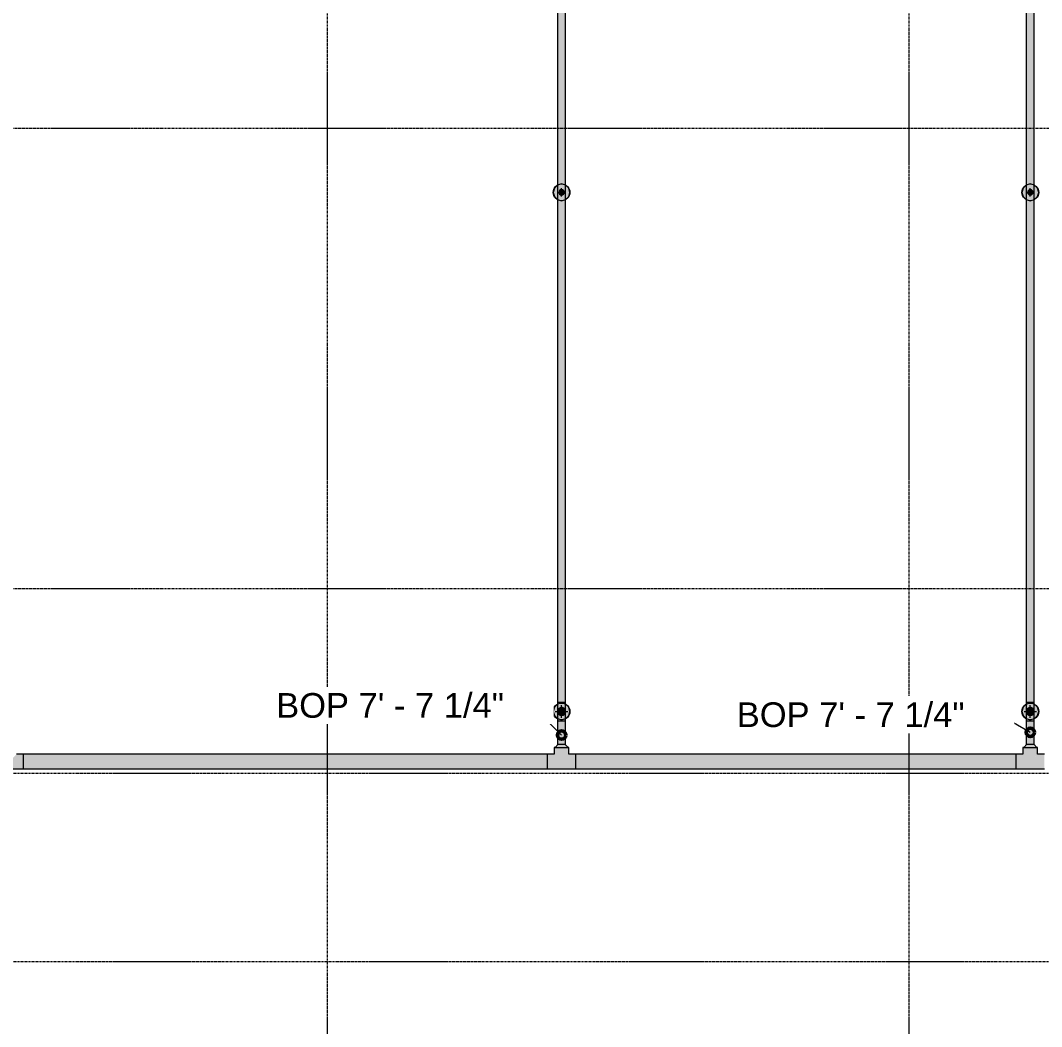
# Model space of a CAD drawing. Header units: inches. Extents: x -3679 to 241, y -496 to 1784.
# Drawn here: x -2653.3 to -2409.3, y -15.5 to 224.8 of the extents above; entities that cross this region are included whole.
import ezdxf

# ---------------------------------------------------------------- set-up
doc = ezdxf.new("R2010")
doc.units = ezdxf.units.IN
doc.header["$MEASUREMENT"] = 0
doc.linetypes.add('Grid Line', pattern=[0.875, 0.5, -0.125, 0.125, -0.125])
for name, color, linetype, lineweight in [('A-ANNO-NOTE', 250, 'Continuous', 9), ('G-ANNO-DIMS', 251, 'Continuous', 9), ('P-PIPE', 1, 'Continuous', 9), ('P-PIPE-CNTR', 1, 'Continuous', 9), ('S-GRID', 8, 'Continuous', 9)]:
    doc.layers.add(name, color=color, linetype=linetype, lineweight=lineweight)
doc.styles.add('Arial_1', font='arial.ttf', dxfattribs={"height": 5.901198})

msp = doc.modelspace()

# ---------------------------------------------------------------- hatches: boundary and pattern name
at = {"layer": 'A-ANNO-NOTE'}
for points in [[(-2524, 181.74), (-2523, 182.01), (-2522.27, 182.74), (-2522, 183.74), (-2522.27, 184.74), (-2523, 185.47), (-2524, 185.74), (-2525, 185.47), (-2525.73, 184.74), (-2526, 183.74), (-2525.73, 182.74), (-2525, 182.01)], [(-2412, 181.74), (-2411, 182.01), (-2410.27, 182.74), (-2410, 183.74), (-2410.27, 184.74), (-2411, 185.47), (-2412, 185.74), (-2413, 185.47), (-2413.73, 184.74), (-2414, 183.74), (-2413.73, 182.74), (-2413, 182.01)], [(-2524, 57.74), (-2523, 58.01), (-2522.27, 58.74), (-2522, 59.74), (-2522.27, 60.74), (-2523, 61.47), (-2524, 61.74), (-2525, 61.47), (-2525.73, 60.74), (-2526, 59.74), (-2525.73, 58.74), (-2525, 58.01)], [(-2412, 57.74), (-2411, 58.01), (-2410.27, 58.74), (-2410, 59.74), (-2410.27, 60.74), (-2411, 61.47), (-2412, 61.74), (-2413, 61.47), (-2413.73, 60.74), (-2414, 59.74), (-2413.73, 58.74), (-2413, 58.01)]]:
    msp.add_hatch(color=256, dxfattribs=at).paths.add_polyline_path(points, flags=0)
h = msp.add_hatch(color=256, dxfattribs=at)
edge = h.paths.add_edge_path(flags=0)
edge.add_arc((-2524, 183.74), 2, 0, 360)
h = msp.add_hatch(color=256, dxfattribs=at)
edge = h.paths.add_edge_path(flags=0)
edge.add_arc((-2412, 183.74), 2, 0, 360)
h = msp.add_hatch(color=256, dxfattribs=at)
edge = h.paths.add_edge_path(flags=0)
edge.add_arc((-2524, 59.74), 2, 0, 360)
h = msp.add_hatch(color=256, dxfattribs=at)
edge = h.paths.add_edge_path(flags=0)
edge.add_arc((-2412, 59.74), 2, 0, 360)
at = {"layer": 'P-PIPE'}
for points in [[(-2524, 61.98), (-2524, 183.09), (-2524.17, 183.11), (-2524.36, 183.2), (-2524.48, 183.29), (-2524.57, 183.42), (-2524.64, 183.57), (-2524.66, 183.74), (-2524.64, 183.91), (-2524.57, 184.07), (-2524.46, 184.21), (-2524.33, 184.31), (-2524.12, 184.38), (-2524, 184.4), (-2524, 297.5), (-2524.95, 297.5), (-2524.95, 61.99), (-2524.47, 61.98), (-2524.25, 61.98)], [(-2524, 61.98), (-2523.05, 61.99), (-2523.05, 297.5), (-2523.53, 297.5), (-2524, 297.5), (-2524, 184.4), (-2523.83, 184.38), (-2523.64, 184.28), (-2523.53, 184.19), (-2523.42, 184.05), (-2523.36, 183.91), (-2523.34, 183.74), (-2523.36, 183.57), (-2523.43, 183.41), (-2523.54, 183.28), (-2523.67, 183.17), (-2523.87, 183.1), (-2524, 183.09), (-2524, 62.62)], [(-2412, 61.98), (-2412, 183.09), (-2412.17, 183.11), (-2412.36, 183.2), (-2412.48, 183.29), (-2412.57, 183.42), (-2412.64, 183.57), (-2412.66, 183.74), (-2412.64, 183.91), (-2412.57, 184.07), (-2412.46, 184.21), (-2412.33, 184.31), (-2412.12, 184.38), (-2412, 184.4), (-2412, 297.5), (-2412.95, 297.5), (-2412.95, 61.99), (-2412.47, 61.98), (-2412.25, 61.98)], [(-2412, 61.98), (-2411.05, 61.99), (-2411.05, 297.5), (-2411.53, 297.5), (-2412, 297.5), (-2412, 184.4), (-2411.83, 184.38), (-2411.64, 184.28), (-2411.53, 184.19), (-2411.42, 184.05), (-2411.36, 183.91), (-2411.34, 183.74), (-2411.36, 183.57), (-2411.43, 183.41), (-2411.54, 183.28), (-2411.67, 183.17), (-2411.87, 183.1), (-2412, 183.09), (-2412, 62.62)], [(-2524, 183.09), (-2523.83, 183.11), (-2523.67, 183.17), (-2523.54, 183.28), (-2523.43, 183.41), (-2523.36, 183.57), (-2523.34, 183.74), (-2523.36, 183.91), (-2523.43, 184.07), (-2523.54, 184.21), (-2523.67, 184.31), (-2523.83, 184.38), (-2524, 184.4), (-2524.17, 184.38), (-2524.33, 184.31), (-2524.46, 184.21), (-2524.57, 184.07), (-2524.64, 183.91), (-2524.66, 183.74), (-2524.64, 183.57), (-2524.57, 183.41), (-2524.46, 183.28), (-2524.33, 183.17), (-2524.17, 183.11)], [(-2412, 183.09), (-2411.83, 183.11), (-2411.67, 183.17), (-2411.54, 183.28), (-2411.43, 183.41), (-2411.36, 183.57), (-2411.34, 183.74), (-2411.36, 183.91), (-2411.43, 184.07), (-2411.54, 184.21), (-2411.67, 184.31), (-2411.83, 184.38), (-2412, 184.4), (-2412.17, 184.38), (-2412.33, 184.31), (-2412.46, 184.21), (-2412.57, 184.07), (-2412.64, 183.91), (-2412.66, 183.74), (-2412.64, 183.57), (-2412.57, 183.41), (-2412.46, 183.28), (-2412.33, 183.17), (-2412.17, 183.11)], [(-2524, 58.79), (-2523.75, 58.83), (-2523.53, 58.92), (-2523.33, 59.07), (-2523.18, 59.27), (-2523.08, 59.5), (-2523.05, 59.74), (-2523.08, 59.99), (-2523.18, 60.22), (-2523.33, 60.41), (-2523.53, 60.57), (-2523.75, 60.66), (-2524, 60.69), (-2524.25, 60.66), (-2524.48, 60.57), (-2524.67, 60.41), (-2524.82, 60.22), (-2524.92, 59.99), (-2524.95, 59.74), (-2524.92, 59.5), (-2524.82, 59.27), (-2524.67, 59.07), (-2524.48, 58.92), (-2524.25, 58.83)], [(-2412, 58.79), (-2411.75, 58.83), (-2411.53, 58.92), (-2411.33, 59.07), (-2411.18, 59.27), (-2411.08, 59.5), (-2411.05, 59.74), (-2411.08, 59.99), (-2411.18, 60.22), (-2411.33, 60.41), (-2411.53, 60.57), (-2411.75, 60.66), (-2412, 60.69), (-2412.25, 60.66), (-2412.48, 60.57), (-2412.67, 60.41), (-2412.82, 60.22), (-2412.92, 59.99), (-2412.95, 59.74), (-2412.92, 59.5), (-2412.82, 59.27), (-2412.67, 59.07), (-2412.48, 58.92), (-2412.25, 58.83)], [(-2524, 51.91), (-2524, 57.5), (-2524.95, 57.5), (-2524.95, 51.91), (-2524.48, 51.91), (-2524.25, 51.91)], [(-2524, 51.91), (-2523.05, 51.91), (-2523.05, 57.5), (-2523.53, 57.5), (-2524, 57.5), (-2524, 52.02)], [(-2412, 51.91), (-2412, 57.5), (-2412.95, 57.5), (-2412.95, 51.91), (-2412.48, 51.91), (-2412.25, 51.91)], [(-2412, 51.91), (-2411.05, 51.91), (-2411.05, 57.5), (-2411.53, 57.5), (-2412, 57.5), (-2412, 52.02)], [(-2524, 51.12), (-2522.44, 51.13), (-2523.19, 51.91), (-2524.82, 51.9), (-2525.56, 51.13), (-2524.25, 51.12), (-2524, 51.12)], [(-2412, 51.12), (-2410.44, 51.13), (-2411.19, 51.91), (-2412.82, 51.9), (-2413.56, 51.13), (-2412.25, 51.12), (-2412, 51.12)], [(-2653.41, 45.99), (-2652.61, 45.99), (-2652.61, 46.86), (-2652.61, 49.49), (-2654.25, 49.49), (-2654.76, 48.97), (-2656, 47.74), (-2657.75, 49.49), (-2659.39, 49.49), (-2659.38, 48.19), (-2659.38, 45.99)], [(-2652.61, 47.74), (-2527.38, 47.74), (-2527.39, 49.49), (-2652.61, 49.49), (-2652.61, 48.19), (-2652.61, 47.74)], [(-2524, 47.74), (-2522.25, 49.49), (-2522.25, 51.13), (-2522.87, 51.12), (-2525.7, 51.13), (-2525.75, 51.13), (-2525.75, 49.49), (-2524.58, 48.32), (-2524.29, 48.03)], [(-2520.61, 47.74), (-2415.38, 47.74), (-2415.39, 49.49), (-2520.61, 49.49), (-2520.61, 48.19), (-2520.61, 47.74)], [(-2415.39, 45.99), (-2408.61, 45.99), (-2408.61, 46.86), (-2408.61, 49.49), (-2410.25, 49.49), (-2410.76, 48.97), (-2412, 47.74), (-2413.75, 49.49), (-2415.39, 49.49), (-2415.38, 48.19), (-2415.39, 46.02)], [(-2412, 47.74), (-2410.25, 49.49), (-2410.25, 51.13), (-2410.87, 51.12), (-2413.7, 51.13), (-2413.75, 51.13), (-2413.75, 49.49), (-2412.58, 48.32), (-2412.29, 48.03)], [(-2527.39, 45.99), (-2527.38, 46.87), (-2527.38, 47.74), (-2652.61, 47.74), (-2652.61, 45.99), (-2543.94, 45.99)]]:
    msp.add_hatch(color=256, dxfattribs=at).paths.add_polyline_path(points, flags=0)
h = msp.add_hatch(color=256, dxfattribs=at)
h.paths.add_polyline_path([(-2524.95, 59.74), (-2524.92, 59.99), (-2524.79, 60.28), (-2524.65, 60.43), (-2524.44, 60.58), (-2524.24, 60.66), (-2524, 60.69), (-2524, 61.98), (-2524.95, 61.99), (-2524.95, 59.75)], flags=0)
h.paths.add_polyline_path([(-2524, 57.5), (-2524, 58.79), (-2524.25, 58.83), (-2524.48, 58.92), (-2524.67, 59.07), (-2524.84, 59.31), (-2524.88, 59.38), (-2524.93, 59.56), (-2524.95, 59.74), (-2524.95, 57.5), (-2524.48, 57.5), (-2524.25, 57.5)], flags=0)
h = msp.add_hatch(color=256, dxfattribs=at)
h.paths.add_polyline_path([(-2523.05, 59.74), (-2523.05, 61.99), (-2523.53, 61.98), (-2524, 61.98), (-2523.99, 60.69), (-2523.75, 60.66), (-2523.52, 60.57), (-2523.33, 60.41), (-2523.16, 60.18), (-2523.12, 60.1), (-2523.07, 59.93), (-2523.05, 59.75)], flags=0)
h.paths.add_polyline_path([(-2524, 57.5), (-2523.05, 57.5), (-2523.05, 59.74), (-2523.08, 59.5), (-2523.21, 59.21), (-2523.35, 59.05), (-2523.54, 58.91), (-2523.75, 58.82), (-2524, 58.79), (-2524, 58.68)], flags=0)
h = msp.add_hatch(color=256, dxfattribs=at)
h.paths.add_polyline_path([(-2412.95, 59.74), (-2412.92, 59.99), (-2412.79, 60.28), (-2412.65, 60.43), (-2412.44, 60.58), (-2412.24, 60.66), (-2412, 60.69), (-2412, 61.98), (-2412.95, 61.99), (-2412.95, 59.75)], flags=0)
h.paths.add_polyline_path([(-2412, 57.5), (-2412, 58.79), (-2412.25, 58.83), (-2412.48, 58.92), (-2412.67, 59.07), (-2412.84, 59.31), (-2412.88, 59.38), (-2412.93, 59.56), (-2412.95, 59.74), (-2412.95, 57.5), (-2412.48, 57.5), (-2412.25, 57.5)], flags=0)
h = msp.add_hatch(color=256, dxfattribs=at)
h.paths.add_polyline_path([(-2411.05, 59.74), (-2411.05, 61.99), (-2411.53, 61.98), (-2412, 61.98), (-2411.99, 60.69), (-2411.75, 60.66), (-2411.52, 60.57), (-2411.33, 60.41), (-2411.16, 60.18), (-2411.12, 60.1), (-2411.07, 59.93), (-2411.05, 59.75)], flags=0)
h.paths.add_polyline_path([(-2412, 57.5), (-2411.05, 57.5), (-2411.05, 59.74), (-2411.08, 59.5), (-2411.21, 59.21), (-2411.35, 59.05), (-2411.54, 58.91), (-2411.75, 58.82), (-2412, 58.79), (-2412, 58.68)], flags=0)
h = msp.add_hatch(color=256, dxfattribs=at)
h.paths.add_polyline_path([(-2524, 58.79), (-2523.75, 58.83), (-2523.52, 58.92), (-2523.33, 59.07), (-2523.18, 59.27), (-2523.08, 59.5), (-2523.05, 59.75), (-2523.08, 59.99), (-2523.18, 60.22), (-2523.33, 60.42), (-2523.53, 60.57), (-2523.76, 60.66), (-2524.01, 60.69), (-2524.25, 60.66), (-2524.48, 60.56), (-2524.67, 60.41), (-2524.83, 60.21), (-2524.92, 59.98), (-2524.95, 59.74), (-2524.92, 59.49), (-2524.82, 59.27), (-2524.67, 59.07), (-2524.47, 58.92), (-2524.25, 58.82), (-2524, 58.79)], flags=0)
h.paths.add_polyline_path([(-2524, 58.79), (-2524.25, 58.83), (-2524.48, 58.92), (-2524.67, 59.08), (-2524.82, 59.27), (-2524.92, 59.5), (-2524.95, 59.74), (-2524.91, 60), (-2524.82, 60.22), (-2524.66, 60.42), (-2524.48, 60.57), (-2524.24, 60.66), (-2524, 60.69), (-2523.75, 60.66), (-2523.53, 60.57), (-2523.32, 60.41), (-2523.18, 60.22), (-2523.08, 59.99), (-2523.05, 59.74), (-2523.08, 59.5), (-2523.18, 59.27), (-2523.33, 59.07), (-2523.53, 58.92), (-2523.75, 58.83)], flags=0)
h = msp.add_hatch(color=256, dxfattribs=at)
h.paths.add_polyline_path([(-2412, 58.79), (-2411.75, 58.83), (-2411.52, 58.92), (-2411.33, 59.07), (-2411.18, 59.27), (-2411.08, 59.5), (-2411.05, 59.75), (-2411.08, 59.99), (-2411.18, 60.22), (-2411.33, 60.42), (-2411.53, 60.57), (-2411.76, 60.66), (-2412.01, 60.69), (-2412.25, 60.66), (-2412.48, 60.56), (-2412.67, 60.41), (-2412.83, 60.21), (-2412.92, 59.98), (-2412.95, 59.74), (-2412.92, 59.49), (-2412.82, 59.27), (-2412.67, 59.07), (-2412.47, 58.92), (-2412.25, 58.82), (-2412, 58.79)], flags=0)
h.paths.add_polyline_path([(-2412, 58.79), (-2412.25, 58.83), (-2412.48, 58.92), (-2412.67, 59.08), (-2412.82, 59.27), (-2412.92, 59.5), (-2412.95, 59.74), (-2412.91, 60), (-2412.82, 60.22), (-2412.66, 60.42), (-2412.48, 60.57), (-2412.24, 60.66), (-2412, 60.69), (-2411.75, 60.66), (-2411.53, 60.57), (-2411.32, 60.41), (-2411.18, 60.22), (-2411.08, 59.99), (-2411.05, 59.74), (-2411.08, 59.5), (-2411.18, 59.27), (-2411.33, 59.07), (-2411.53, 58.92), (-2411.75, 58.83)], flags=0)
h = msp.add_hatch(color=256, dxfattribs=at)
h.paths.add_polyline_path([(-2527.38, 48.79), (-2527.38, 48.79), (-2527.38, 48.79)], flags=0)
h.paths.add_polyline_path([(-2527.39, 45.99), (-2520.61, 45.99), (-2520.61, 46.86), (-2520.61, 49.49), (-2522.25, 49.49), (-2522.76, 48.97), (-2524, 47.74), (-2525.75, 49.49), (-2527.39, 49.49), (-2527.38, 48.19), (-2527.39, 45.99)], flags=0)
h = msp.add_hatch(color=256, dxfattribs=at)
h.paths.add_polyline_path([(-2520.61, 45.99), (-2415.39, 45.99), (-2415.38, 46.87), (-2415.38, 47.74), (-2520.61, 47.74), (-2520.61, 45.99)], flags=0)
h.paths.add_polyline_path([(-2520.61, 46.23), (-2520.61, 46.23), (-2510.26, 46.23)], flags=0)

# ---------------------------------------------------------------- linework, layer by layer
at = {"layer": 'A-ANNO-NOTE'}
for p, q in [((-2525, 185.47), (-2525.73, 184.74)), ((-2524, 185.74), (-2525, 185.47)), ((-2523, 185.47), (-2524, 185.74)), ((-2522.27, 184.74), (-2523, 185.47)), ((-2413, 185.47), (-2413.73, 184.74)), ((-2412, 185.74), (-2413, 185.47)), ((-2411, 185.47), (-2412, 185.74)), ((-2410.27, 184.74), (-2411, 185.47)), ((-2525.73, 184.74), (-2526, 183.74)), ((-2526, 183.74), (-2525.73, 182.74)), ((-2522, 183.74), (-2522.27, 184.74)), ((-2522.27, 182.74), (-2522, 183.74)), ((-2413.73, 184.74), (-2414, 183.74)), ((-2414, 183.74), (-2413.73, 182.74)), ((-2410, 183.74), (-2410.27, 184.74)), ((-2410.27, 182.74), (-2410, 183.74)), ((-2525.73, 182.74), (-2525, 182.01)), ((-2525, 182.01), (-2524, 181.74)), ((-2524, 181.74), (-2523, 182.01)), ((-2523, 182.01), (-2522.27, 182.74)), ((-2413.73, 182.74), (-2413, 182.01)), ((-2413, 182.01), (-2412, 181.74)), ((-2412, 181.74), (-2411, 182.01)), ((-2411, 182.01), (-2410.27, 182.74)), ((-2525, 61.47), (-2525.73, 60.74)), ((-2524, 61.74), (-2525, 61.47)), ((-2523, 61.47), (-2524, 61.74)), ((-2522.27, 60.74), (-2523, 61.47)), ((-2413, 61.47), (-2413.73, 60.74)), ((-2412, 61.74), (-2413, 61.47)), ((-2411, 61.47), (-2412, 61.74)), ((-2410.27, 60.74), (-2411, 61.47)), ((-2525.73, 60.74), (-2526, 59.74)), ((-2526, 59.74), (-2525.73, 58.74)), ((-2525.73, 58.74), (-2525, 58.01)), ((-2523, 58.01), (-2522.27, 58.74)), ((-2522, 59.74), (-2522.27, 60.74)), ((-2522.27, 58.74), (-2522, 59.74)), ((-2413.73, 60.74), (-2414, 59.74)), ((-2414, 59.74), (-2413.73, 58.74)), ((-2413.73, 58.74), (-2413, 58.01)), ((-2411, 58.01), (-2410.27, 58.74)), ((-2410, 59.74), (-2410.27, 60.74)), ((-2410.27, 58.74), (-2410, 59.74)), ((-2525, 58.01), (-2524, 57.74)), ((-2524, 57.74), (-2523, 58.01)), ((-2413, 58.01), (-2412, 57.74)), ((-2412, 57.74), (-2411, 58.01))]:
    msp.add_line(p, q, dxfattribs=at)
for centre in [(-2524, 183.74), (-2412, 183.74), (-2524, 59.74), (-2412, 59.74)]:
    msp.add_circle(centre, 2, dxfattribs=at)
at = {"layer": 'G-ANNO-DIMS'}
for p, q in [((-2531.24, 61.33), (-2536.64, 61.33)), ((-2524, 54.09), (-2531.24, 61.33)), ((-2419.57, 59.11), (-2426.58, 59.11)), ((-2412, 54.74), (-2419.57, 59.11))]:
    msp.add_line(p, q, dxfattribs=at)
at = {"layer": 'G-ANNO-DIMS', "lineweight": 50}
for centre in [(-2524, 54.09), (-2412, 54.74)]:
    msp.add_circle(centre, 1, dxfattribs=at)
at = {"layer": 'P-PIPE'}
for p, q in [((-2524.95, 297.5), (-2524.95, 61.99)), ((-2523.05, 61.99), (-2523.05, 297.5)), ((-2412.95, 297.5), (-2412.95, 61.99)), ((-2411.05, 61.99), (-2411.05, 297.5)), ((-2524.95, 61.99), (-2524.95, 57.5)), ((-2523.05, 57.5), (-2523.05, 61.99)), ((-2412.95, 61.99), (-2412.95, 57.5)), ((-2411.05, 57.5), (-2411.05, 61.99)), ((-2524.95, 57.5), (-2524.95, 51.91)), ((-2523.05, 51.91), (-2523.05, 57.5)), ((-2412.95, 57.5), (-2412.95, 51.91)), ((-2411.05, 51.91), (-2411.05, 57.5)), ((-2525.56, 51.13), (-2524.81, 51.91)), ((-2522.44, 51.13), (-2523.19, 51.91)), ((-2413.56, 51.13), (-2412.81, 51.91)), ((-2411.19, 51.91), (-2410.44, 51.13)), ((-2652.61, 49.49), (-2654.25, 49.49)), ((-2527.39, 49.49), (-2652.61, 49.49)), ((-2525.75, 49.49), (-2527.39, 49.49)), ((-2525.75, 51.13), (-2525.75, 49.49)), ((-2522.25, 49.49), (-2522.25, 51.13)), ((-2520.61, 49.49), (-2522.25, 49.49)), ((-2415.39, 49.49), (-2520.61, 49.49)), ((-2413.75, 49.49), (-2415.39, 49.49)), ((-2413.75, 51.13), (-2413.75, 49.49)), ((-2410.25, 49.49), (-2410.25, 51.13)), ((-2408.61, 49.49), (-2410.25, 49.49)), ((-2659.39, 45.99), (-2652.61, 45.99)), ((-2652.61, 45.99), (-2527.39, 45.99)), ((-2527.39, 45.99), (-2520.61, 45.99)), ((-2520.61, 45.99), (-2415.39, 45.99)), ((-2415.39, 45.99), (-2408.61, 45.99))]:
    msp.add_line(p, q, dxfattribs=at)
for centre, radius, start, end in [((-2524, 183.74), 0.657, 0, 180), ((-2524, 183.74), 0.658, 180, 0), ((-2524, 183.41), 0.329, 90, 270), ((-2524, 184.07), 0.329, 270, 90), ((-2412, 183.74), 0.657, 0, 180), ((-2412, 183.74), 0.657, 180, 0), ((-2412, 183.41), 0.329, 90, 270), ((-2412, 184.07), 0.329, 270, 90), ((-2524, 59.74), 0.95, 0, 180), ((-2524, 59.74), 0.95, 180, 360), ((-2524, 59.27), 0.475, 90, 270), ((-2524, 60.22), 0.475, 270, 90), ((-2412, 59.74), 0.95, 0, 180), ((-2412, 59.74), 0.95, 180, 360), ((-2412, 59.27), 0.475, 90, 270), ((-2412, 60.22), 0.475, 270, 90)]:
    msp.add_arc(centre, radius, start, end, dxfattribs=at)
for centre, major_axis, ratio, start_param, end_param in [((-2524, 61.99), (0.951, 0), 0.004167, 3.141593, 3.403392), ((-2524, 61.99), (0.951, 0), 0.004167, 3.405488, 3.665191), ((-2524, 61.99), (0.951, 0), 0.004167, 3.666373, 3.926991), ((-2524, 61.99), (0.95, 0), 0.004167, 3.665191, 3.926025), ((-2524, 61.99), (0.951, 0), 0.004167, 3.927731, 4.18879), ((-2524, 61.99), (0.95, 0), 0.004167, 3.926991, 4.188266), ((-2524, 61.99), (0.951, 0), 0.004167, 4.18924, 4.45059), ((-2524, 61.99), (0.95, 0), 0.004167, 4.18879, 4.450357), ((-2524, 61.99), (0.951, 0), 0.004167, 4.450806, 4.712389), ((-2524, 61.99), (0.95, 0), 0.004167, 4.45059, 4.712389), ((-2524, 61.99), (0.951, 0), 0.004167, 4.712389, 4.973972), ((-2524, 61.99), (0.95, 0), 0.004167, 4.712389, 4.974188), ((-2524, 61.99), (0.951, 0), 0.004167, 4.974188, 5.235538), ((-2524, 61.99), (0.95, 0), 0.004167, 4.974421, 5.235988), ((-2524, 61.99), (0.951, 0), 0.004167, 5.235988, 5.497047), ((-2524, 61.99), (0.95, 0), 0.004167, 5.236512, 5.497787), ((-2524, 61.99), (0.951, 0), 0.004167, 5.497787, 5.758405), ((-2524, 61.99), (0.95, 0), 0.004167, 5.498753, 5.759587), ((-2524, 61.99), (0.951, 0), 0.004167, 5.759587, 6.01929), ((-2524, 61.99), (0.951, 0), 0.004167, 6.021386, 6.283185), ((-2412, 61.99), (0.951, 0), 0.004167, 3.141593, 3.403392), ((-2412, 61.99), (0.951, 0), 0.004167, 3.405488, 3.665191), ((-2412, 61.99), (0.951, 0), 0.004167, 3.666373, 3.926991), ((-2412, 61.99), (0.95, 0), 0.004167, 3.665191, 3.926025), ((-2412, 61.99), (0.951, 0), 0.004167, 3.927731, 4.18879), ((-2412, 61.99), (0.95, 0), 0.004167, 3.926991, 4.188266), ((-2412, 61.99), (0.951, 0), 0.004167, 4.18924, 4.45059), ((-2412, 61.99), (0.95, 0), 0.004167, 4.18879, 4.450357), ((-2412, 61.99), (0.951, 0), 0.004167, 4.450806, 4.712389), ((-2412, 61.99), (0.95, 0), 0.004167, 4.45059, 4.712389), ((-2412, 61.99), (0.951, 0), 0.004167, 4.712389, 4.973972), ((-2412, 61.99), (0.95, 0), 0.004167, 4.712389, 4.974188), ((-2412, 61.99), (0.951, 0), 0.004167, 4.974188, 5.235538), ((-2412, 61.99), (0.95, 0), 0.004167, 4.974421, 5.235988), ((-2412, 61.99), (0.951, 0), 0.004167, 5.235988, 5.497047), ((-2412, 61.99), (0.95, 0), 0.004167, 5.236512, 5.497787), ((-2412, 61.99), (0.951, 0), 0.004167, 5.497787, 5.758405), ((-2412, 61.99), (0.95, 0), 0.004167, 5.498753, 5.759587), ((-2412, 61.99), (0.951, 0), 0.004167, 5.759587, 6.01929), ((-2412, 61.99), (0.951, 0), 0.004167, 6.021386, 6.283185), ((-2524, 57.5), (0.951, 0), 0.004167, 3.141593, 4.712389), ((-2524, 57.5), (0.95, 0), 0.004167, 3.665191, 3.926025), ((-2524, 57.5), (0.95, 0), 0.004167, 3.926991, 4.188266), ((-2524, 57.5), (0.95, 0), 0.004167, 4.18879, 4.450357), ((-2524, 57.5), (0.95, 0), 0.004167, 4.45059, 4.712389), ((-2524, 57.5), (0.951, 0), 0.004167, 4.712389, 6.283185), ((-2524, 57.5), (0.95, 0), 0.004167, 4.712389, 4.974188), ((-2524, 57.5), (0.95, 0), 0.004167, 4.974421, 5.235988), ((-2524, 57.5), (0.95, 0), 0.004167, 5.236512, 5.497787), ((-2524, 57.5), (0.95, 0), 0.004167, 5.498753, 5.759587), ((-2412, 57.5), (0.951, 0), 0.004167, 3.141593, 4.712389), ((-2412, 57.5), (0.95, 0), 0.004167, 3.665191, 3.926025), ((-2412, 57.5), (0.95, 0), 0.004167, 3.926991, 4.188266), ((-2412, 57.5), (0.95, 0), 0.004167, 4.18879, 4.450357), ((-2412, 57.5), (0.95, 0), 0.004167, 4.45059, 4.712389), ((-2412, 57.5), (0.951, 0), 0.004167, 4.712389, 6.283185), ((-2412, 57.5), (0.95, 0), 0.004167, 4.712389, 4.974188), ((-2412, 57.5), (0.95, 0), 0.004167, 4.974421, 5.235988), ((-2412, 57.5), (0.95, 0), 0.004167, 5.236512, 5.497787), ((-2412, 57.5), (0.95, 0), 0.004167, 5.498753, 5.759587), ((-2524, 51.91), (0.95, 0), 0.004167, 3.141593, 4.712389), ((-2524, 51.91), (0.95, 0), 0.004167, 4.712389, 6.283185), ((-2412, 51.91), (0.95, 0), 0.004167, 3.141593, 4.712389), ((-2412, 51.91), (0.95, 0), 0.004167, 4.712389, 6.283185), ((-2652.61, 47.74), (0, 1.75), 0.001812, 6.15019, 6.279019), ((-2652.61, 47.74), (0, 1.75), 0.001812, 6.021386, 6.150214), ((-2652.61, 47.74), (0, 1.75), 0.001812, 5.888391, 6.017219), ((-2652.61, 47.74), (0, 1.75), 0.001812, 5.759587, 5.888415), ((-2652.61, 47.74), (0, 1.75), 0.001812, 5.497787, 5.756142), ((-2652.61, 47.74), (0, 1.75), 0.001812, 5.498458, 5.75542), ((-2652.61, 47.74), (0, 1.75), 0.001812, 5.235988, 5.494055), ((-2652.61, 47.74), (0, 1.75), 0.001812, 5.236373, 5.493621), ((-2527.39, 47.74), (0, 1.75), 0.001812, 6.15019, 6.279019), ((-2527.39, 47.74), (0, 1.75), 0.001812, 6.021386, 6.150214), ((-2527.39, 47.74), (0, 1.75), 0.001812, 5.888391, 6.017219), ((-2527.39, 47.74), (0, 1.75), 0.001812, 5.759587, 5.888415), ((-2527.39, 47.74), (0, 1.75), 0.001812, 5.497787, 5.756142), ((-2527.39, 47.74), (0, 1.75), 0.001812, 5.498458, 5.75542), ((-2527.39, 47.74), (0, 1.75), 0.001812, 5.235988, 5.494055), ((-2527.39, 47.74), (0, 1.75), 0.001812, 5.236373, 5.493621), ((-2524, 51.13), (1.75, 0), 0.004167, 2.683398, 3.141593), ((-2524, 51.13), (1.75, 0), 0.004167, 3.143404, 6.283185), ((-2524, 51.13), (1.75, 0), 0.004167, 0.001812, 0.457604), ((-2520.61, 47.74), (0, 1.75), 0.001812, 6.15019, 6.279019), ((-2520.61, 47.74), (0, 1.75), 0.001812, 6.021386, 6.150214), ((-2520.61, 47.74), (0, 1.75), 0.001812, 5.888391, 6.017219), ((-2520.61, 47.74), (0, 1.75), 0.001812, 5.759587, 5.888415), ((-2520.61, 47.74), (0, 1.75), 0.001812, 5.497787, 5.756142), ((-2520.61, 47.74), (0, 1.75), 0.001812, 5.498458, 5.75542), ((-2520.61, 47.74), (0, 1.75), 0.001812, 5.235988, 5.494055), ((-2520.61, 47.74), (0, 1.75), 0.001812, 5.236373, 5.493621), ((-2415.39, 47.74), (0, 1.75), 0.001812, 6.15019, 6.279019), ((-2415.39, 47.74), (0, 1.75), 0.001812, 6.021386, 6.150214), ((-2415.39, 47.74), (0, 1.75), 0.001812, 5.888391, 6.017219), ((-2415.39, 47.74), (0, 1.75), 0.001812, 5.759587, 5.888415), ((-2415.39, 47.74), (0, 1.75), 0.001812, 5.497787, 5.756142), ((-2415.39, 47.74), (0, 1.75), 0.001812, 5.498458, 5.75542), ((-2415.39, 47.74), (0, 1.75), 0.001812, 5.235988, 5.494055), ((-2415.39, 47.74), (0, 1.75), 0.001812, 5.236373, 5.493621), ((-2412, 51.13), (1.75, 0), 0.004167, 2.683398, 3.141593), ((-2412, 51.13), (1.75, 0), 0.004167, 3.143404, 6.283185), ((-2412, 51.13), (1.75, 0), 0.004167, 0.001812, 0.457604), ((-2652.61, 47.74), (0, 1.75), 0.001812, 4.974385, 5.231821), ((-2652.61, 47.74), (0, 1.75), 0.001812, 4.974188, 5.232066), ((-2652.61, 47.74), (0, 1.75), 0.001812, 4.712435, 4.970022), ((-2652.61, 47.74), (0, 1.75), 0.001812, 4.712389, 4.970115), ((-2652.61, 47.74), (0, 1.75), 0.001812, 4.450494, 4.708222), ((-2652.61, 47.74), (0, 1.75), 0.001812, 4.45059, 4.708174), ((-2652.61, 47.74), (0, 1.75), 0.001812, 4.188543, 4.446423), ((-2652.61, 47.74), (0, 1.75), 0.001812, 4.18879, 4.446223), ((-2652.61, 47.74), (0, 1.75), 0.001812, 3.926553, 4.184624), ((-2652.61, 47.74), (0, 1.75), 0.001812, 3.926991, 4.184234), ((-2652.61, 47.74), (0, 1.75), 0.001812, 3.664463, 3.922824), ((-2652.61, 47.74), (0, 1.75), 0.001812, 3.665191, 3.922147), ((-2527.39, 47.74), (0, 1.75), 0.001812, 4.974188, 5.232066), ((-2527.39, 47.74), (0, 1.75), 0.001812, 4.974385, 5.231821), ((-2527.39, 47.74), (0, 1.75), 0.001812, 4.712389, 4.970115), ((-2527.39, 47.74), (0, 1.75), 0.001812, 4.712435, 4.970022), ((-2527.39, 47.74), (0, 1.75), 0.001812, 4.45059, 4.708174), ((-2527.39, 47.74), (0, 1.75), 0.001812, 4.450494, 4.708222), ((-2527.39, 47.74), (0, 1.75), 0.001812, 4.18879, 4.446223), ((-2527.39, 47.74), (0, 1.75), 0.001812, 4.188543, 4.446423), ((-2527.39, 47.74), (0, 1.75), 0.001812, 3.926991, 4.184234), ((-2527.39, 47.74), (0, 1.75), 0.001812, 3.926553, 4.184624), ((-2527.39, 47.74), (0, 1.75), 0.001812, 3.665191, 3.922147), ((-2527.39, 47.74), (0, 1.75), 0.001812, 3.664463, 3.922824), ((-2520.61, 47.74), (0, 1.75), 0.001812, 4.974385, 5.231821), ((-2520.61, 47.74), (0, 1.75), 0.001812, 4.974188, 5.232066), ((-2520.61, 47.74), (0, 1.75), 0.001812, 4.712435, 4.970022), ((-2520.61, 47.74), (0, 1.75), 0.001812, 4.712389, 4.970115), ((-2520.61, 47.74), (0, 1.75), 0.001812, 4.450494, 4.708222), ((-2520.61, 47.74), (0, 1.75), 0.001812, 4.45059, 4.708174), ((-2520.61, 47.74), (0, 1.75), 0.001812, 4.188543, 4.446423), ((-2520.61, 47.74), (0, 1.75), 0.001812, 4.18879, 4.446223), ((-2520.61, 47.74), (0, 1.75), 0.001812, 3.926553, 4.184624), ((-2520.61, 47.74), (0, 1.75), 0.001812, 3.926991, 4.184234), ((-2520.61, 47.74), (0, 1.75), 0.001812, 3.664463, 3.922824), ((-2520.61, 47.74), (0, 1.75), 0.001812, 3.665191, 3.922147), ((-2415.39, 47.74), (0, 1.75), 0.001812, 4.974188, 5.232066), ((-2415.39, 47.74), (0, 1.75), 0.001812, 4.974385, 5.231821), ((-2415.39, 47.74), (0, 1.75), 0.001812, 4.712389, 4.970115), ((-2415.39, 47.74), (0, 1.75), 0.001812, 4.712435, 4.970022), ((-2415.39, 47.74), (0, 1.75), 0.001812, 4.45059, 4.708174), ((-2415.39, 47.74), (0, 1.75), 0.001812, 4.450494, 4.708222), ((-2415.39, 47.74), (0, 1.75), 0.001812, 4.18879, 4.446223), ((-2415.39, 47.74), (0, 1.75), 0.001812, 4.188543, 4.446423), ((-2415.39, 47.74), (0, 1.75), 0.001812, 3.926991, 4.184234), ((-2415.39, 47.74), (0, 1.75), 0.001812, 3.926553, 4.184624), ((-2415.39, 47.74), (0, 1.75), 0.001812, 3.665191, 3.922147), ((-2415.39, 47.74), (0, 1.75), 0.001812, 3.664463, 3.922824), ((-2652.61, 47.74), (0, 1.75), 0.001812, 3.532197, 3.661025), ((-2652.61, 47.74), (0, 1.75), 0.001812, 3.403392, 3.53222), ((-2652.61, 47.74), (0, 1.75), 0.001812, 3.141593, 3.399225), ((-2652.61, 47.74), (0, 1.75), 0.001812, 3.141593, 3.270421), ((-2527.39, 47.74), (0, 1.75), 0.001812, 3.403392, 3.53222), ((-2527.39, 47.74), (0, 1.75), 0.001812, 3.141593, 3.399225), ((-2527.39, 47.74), (0, 1.75), 0.001812, 3.141593, 3.270421), ((-2527.39, 47.74), (0, 1.75), 0.001812, 3.532197, 3.661025), ((-2520.61, 47.74), (0, 1.75), 0.001812, 3.532197, 3.661025), ((-2520.61, 47.74), (0, 1.75), 0.001812, 3.403392, 3.53222), ((-2520.61, 47.74), (0, 1.75), 0.001812, 3.141593, 3.399225), ((-2520.61, 47.74), (0, 1.75), 0.001812, 3.141593, 3.270421), ((-2415.39, 47.74), (0, 1.75), 0.001812, 3.403392, 3.53222), ((-2415.39, 47.74), (0, 1.75), 0.001812, 3.141593, 3.399225), ((-2415.39, 47.74), (0, 1.75), 0.001812, 3.141593, 3.270421), ((-2415.39, 47.74), (0, 1.75), 0.001812, 3.532197, 3.661025)]:
    msp.add_ellipse(centre, major_axis=major_axis, ratio=ratio, start_param=start_param, end_param=end_param, dxfattribs=at)
at = {"layer": 'P-PIPE-CNTR'}
for p, q in [((-2525, 183.74), (-2523, 183.74)), ((-2524, 182.74), (-2524, 184.74)), ((-2413, 183.74), (-2411, 183.74)), ((-2412, 182.74), (-2412, 184.74)), ((-2524, 58.24), (-2524, 61.24)), ((-2412, 58.24), (-2412, 61.24)), ((-2525.5, 59.74), (-2522.5, 59.74)), ((-2413.5, 59.74), (-2410.5, 59.74))]:
    msp.add_line(p, q, dxfattribs=at)
at = {"layer": 'S-GRID', "linetype": 'Grid Line'}
for p, q in [((-2580, 1771.74), (-2580, -484.26)), ((-2441, 1771.74), (-2441, -484.26)), ((228, 199), (-3666.39, 199)), ((228, 89), (-3666.39, 89)), ((-3666.39, 45), (228, 45)), ((-3666.39, 0), (228, 0))]:
    msp.add_line(p, q, dxfattribs=at)

# ---------------------------------------------------------------- next in the draw order: texts
at = {"layer": 'G-ANNO-DIMS', "char_height": 5.9012, "width": 64.872, "attachment_point": 1, "line_spacing_factor": 0.938532, "style": 'Arial_1', "bg_fill": 3, "box_fill_scale": 1.25, "bg_fill_color": 0, "bg_fill_transparency": 0}
for insert in [(-2592.2, 64.13), (-2482.14, 61.91)]:
    msp.add_mtext('BOP 7\' - 7 1/4"', dxfattribs=dict(at, insert=insert))

doc.saveas('drawing.dxf')
